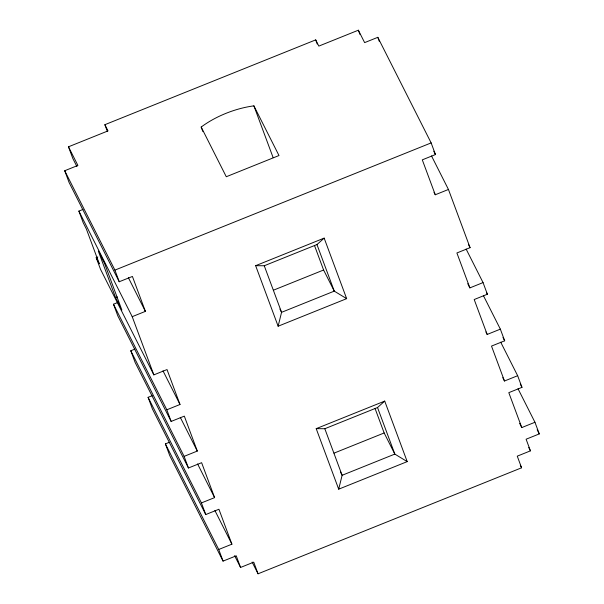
<?xml version="1.0" encoding="UTF-8"?>
<svg xmlns="http://www.w3.org/2000/svg" width="604" height="604" viewBox="0 0 604 604"><rect width="100%" height="100%" fill="white"/><g stroke="black" fill="none" stroke-linecap="round" stroke-linejoin="round"><path stroke-width="0.91" d="M278.134 326.213L281.562 312.328L264.258 265.76L255.643 265.684L278.134 326.213L346.651 298.655L324.159 238.127L255.643 265.684M338.693 489.18L342.121 475.288L324.816 428.727L316.202 428.651L338.693 489.18L407.209 461.622L384.718 401.094L316.202 428.651M264.258 265.76L316.964 244.56L324.159 238.127M324.816 428.727L377.523 407.526L384.718 401.094M107.346 131.347L104.877 124.696L315.696 39.887L318.829 46.1L358.361 30.2L364.635 42.62L377.81 37.32L431.143 142.906L435.469 154.548L422.294 159.849L435.273 194.767L448.447 189.467L470.071 247.67L456.896 252.97L469.874 287.889L483.049 282.589L487.375 294.231L474.2 299.531L487.179 334.45L500.354 329.15L504.68 340.792L491.505 346.092L504.476 381.011L517.651 375.711L521.977 387.353L508.802 392.653L521.781 427.572L534.955 422.271L539.281 433.914L526.107 439.214L530.433 450.856L517.258 456.156L521.584 467.798L258.059 573.8L252.125 562.052M76.897 166.545L72.805 158.444L68.486 146.802L108.01 130.902L104.877 124.696M82.997 209.429L78.882 211.09L132.216 316.67L145.39 311.37L132.419 276.451L119.237 281.751L69.045 182.378L64.719 170.736L77.893 165.436L68.486 146.802M118.429 302.226L113.484 304.212L166.825 409.791L180 404.491L167.021 369.572L153.846 374.873L100.513 269.286L96.187 257.651L97.833 256.987M64.719 170.736L114.919 270.109L431.143 142.906M115.606 297.629L121.88 310.048L104.575 263.487L98.301 251.068L115.606 297.629L117.335 296.934M273.484 290.169L323.601 270.011L334.269 291.128L346.651 298.655M152.208 395.68L148.093 397.334L201.426 502.921L214.601 497.62L201.623 462.694L188.448 467.994L135.115 362.415L130.789 350.773L134.903 349.112M113.484 304.212L117.81 315.854L171.143 421.433L184.326 416.133L197.297 451.06L184.122 456.36L130.789 350.773M258.059 573.8L253.733 562.158L240.558 567.458L236.232 555.816L223.057 561.116L169.716 455.537L165.39 443.895L169.513 442.241M334.042 453.128L384.159 432.97L394.827 454.087L407.209 461.622M148.093 397.334L152.419 408.976L205.753 514.555L218.927 509.255L231.906 544.181L218.731 549.481L165.39 443.895M433.778 151.196L435.469 154.548M431.513 155.945L448.447 189.467M468.379 244.318L470.071 247.67M466.122 249.074L483.049 282.589M486.53 292.555L487.375 294.231M433.997 192.238L435.273 194.767M483.419 295.635L500.354 329.15M502.981 337.44L504.68 340.792M500.724 342.196L517.651 375.711M520.286 384.001L521.977 387.353M467.745 283.676L469.874 287.889M518.028 388.757L534.955 422.271M537.167 429.723L539.281 433.914M485.903 331.928L487.179 334.45M502.777 377.643L504.476 381.011M519.651 423.366L521.781 427.572M528.726 447.489L530.433 450.856M520.308 465.276L521.584 467.798M253.891 105.851L278.988 155.538L226.281 176.738L201.185 127.051A60.43 29.43 -20.4 0 1 253.891 105.851L273.151 157.682M279.924 309.074L281.562 312.328L334.269 291.128L316.964 244.56M340.475 472.041L342.121 475.288L394.827 454.087L377.523 407.526M128.38 277.689L145.39 311.37M162.982 370.811L180 404.491M180.286 417.372L197.297 451.06M96.187 257.651L99.32 263.857L86.349 228.939L83.209 222.725L78.882 211.09M197.583 463.932L214.601 497.62M214.888 510.493L231.906 544.181M234.601 555.672L240.558 567.458M377.81 37.32L379.357 41.48M358.361 30.2L359.901 34.36M315.696 39.887L317.236 44.047M314.457 245.413L323.601 270.011M375.016 408.372L384.159 432.97M201.185 127.051L202.816 131.446M114.919 270.109L119.237 281.751M132.216 316.67L153.846 374.873M166.825 409.791L171.143 421.433M184.122 456.36L188.448 467.994M201.426 502.921L205.753 514.555M218.731 549.481L223.057 561.116"/></g></svg>
